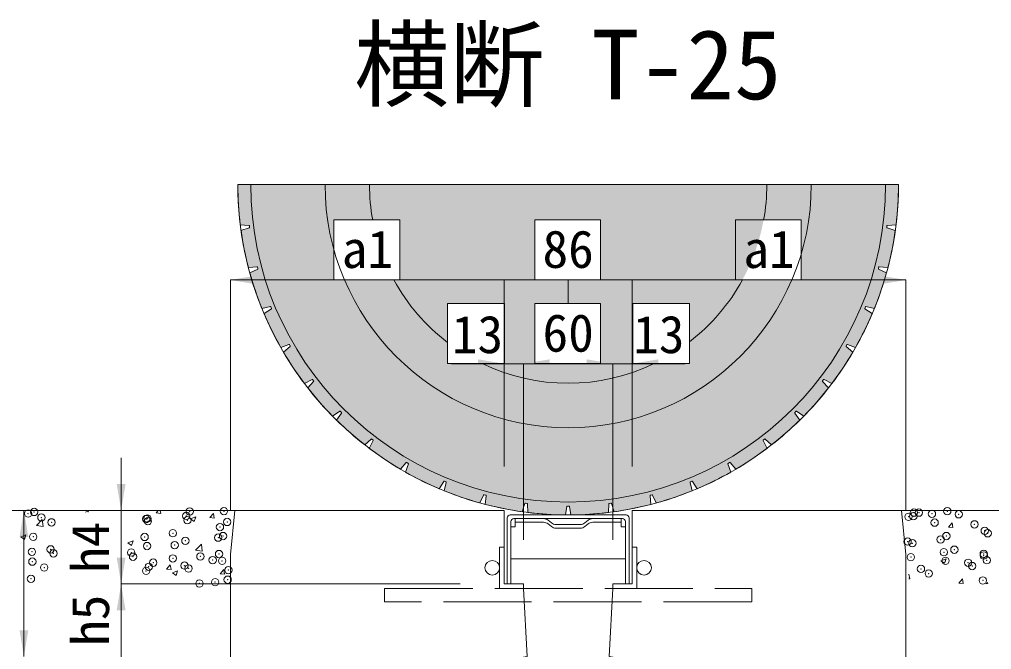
# Model space of a CAD drawing. Units: millimetres at full size. Extents: x -5959 to -1759, y 1019 to 6959.
# Drawn here: x -5212 to -4550, y 5203 to 5633 of the extents above; entities that cross this region are included whole.
import ezdxf
from ezdxf.enums import TextEntityAlignment as Align

# ---------------------------------------------------------------- set-up
doc = ezdxf.new("R2010")
doc.units = ezdxf.units.MM
doc.header["$LTSCALE"] = 10
doc.header["$PDMODE"] = 32
doc.header["$PDSIZE"] = 5
doc.linetypes.add('DASHED', pattern=[7.5, 6, -1.5])
for name, color, linetype, lineweight in [('0_2', 7, 'Continuous', 13), ('_0-0_', 2, 'Continuous', 20), ('KIJUN', 253, 'Continuous', 5), ('SUNPO_S10', 3, 'Continuous', 9), ('補助線', 8, 'Continuous', 5), ('ﾊｯﾁﾝｸﾞ', 7, 'Continuous', 5)]:
    doc.layers.add(name, color=color, linetype=linetype, lineweight=lineweight)
doc.styles.add('ＭＳ ゴシック', font='')
doc.styles.get('ＭＳ ゴシック').set_extended_font_data('MS Gothic')

# ---------------------------------------------------------------- blocks, each defined once
blk = doc.blocks.new('filled_arrow')
at = {"color": 0, "linetype": 'Continuous', "lineweight": -2}
blk.add_solid([(7.5, 1.25), (0, 0), (7.5, -1.25)], dxfattribs=at)

msp = doc.modelspace()

# ---------------------------------------------------------------- hatches: boundary and pattern name
at = {"layer": 'ﾊｯﾁﾝｸﾞ'}
msp.add_hatch(color=256, dxfattribs=at).paths.add_polyline_path([(-4755.79, 5413.07), (-4755.79, 5398.2), (-4779.88, 5398.2, -0.22795), (-4897.15, 5398.2), (-4920.59, 5398.2), (-4920.59, 5412.57, -0.10496), (-4957.2, 5455.19), (-4998.03, 5455.19), (-4998.03, 5496.03), (-4971.65, 5496.03, -0.0448), (-4973.81, 5520.13), (-5063.51, 5520.13, 0.03064), (-5061.83, 5492.63), (-5055.66, 5492.36), (-5055.45, 5490.75), (-5061.34, 5488.89, 0.02854), (-5056.33, 5463.72), (-5050.18, 5464.26), (-5049.76, 5462.69), (-5055.35, 5460.08, 0.02854), (-5047.1, 5435.77), (-5041.07, 5437.11), (-5040.45, 5435.61), (-5045.66, 5432.29, 0.02854), (-5034.31, 5409.27), (-5028.5, 5411.38), (-5027.69, 5409.97), (-5032.42, 5406, 0.02854), (-5018.16, 5384.66), (-5012.68, 5387.51), (-5011.69, 5386.22), (-5015.87, 5381.67, 0.02854), (-4998.94, 5362.37), (-4993.88, 5365.91), (-4992.73, 5364.76), (-4996.28, 5359.7, 0.02854), (-4976.98, 5342.78), (-4972.42, 5346.95), (-4971.13, 5345.96), (-4973.99, 5340.49, 0.02854), (-4952.64, 5326.22), (-4948.67, 5330.95), (-4947.27, 5330.14), (-4949.38, 5324.34, 0.02854), (-4926.36, 5312.99), (-4923.04, 5318.19), (-4921.54, 5317.57), (-4922.87, 5311.54, 0.02854), (-4898.57, 5303.29), (-4895.96, 5308.89), (-4894.39, 5308.47), (-4894.93, 5302.32, 0.02854), (-4869.75, 5297.31), (-4867.89, 5303.2), (-4866.28, 5302.99), (-4866.01, 5296.82, 0.02854), (-4840.4, 5295.14), (-4839.33, 5301.22), (-4838.51, 5301.22), (-4837.7, 5301.22), (-4836.63, 5295.14, 0.02854), (-4811.02, 5296.82), (-4810.75, 5302.99), (-4809.14, 5303.2), (-4807.28, 5297.31, 0.02854), (-4782.1, 5302.32), (-4782.64, 5308.47), (-4781.07, 5308.89), (-4778.46, 5303.29, 0.02854), (-4754.16, 5311.54), (-4755.49, 5317.57), (-4753.99, 5318.19), (-4750.67, 5312.99, 0.02854), (-4727.65, 5324.34), (-4729.76, 5330.14), (-4728.36, 5330.95), (-4724.39, 5326.22, 0.02854), (-4703.04, 5340.49), (-4705.9, 5345.96), (-4704.61, 5346.95), (-4700.05, 5342.78, 0.02854), (-4680.75, 5359.7), (-4684.3, 5364.76), (-4683.15, 5365.91), (-4678.09, 5362.37, 0.02854), (-4661.16, 5381.67), (-4665.34, 5386.22), (-4664.35, 5387.51), (-4658.87, 5384.66, 0.02854), (-4644.61, 5406), (-4649.34, 5409.97), (-4648.53, 5411.38), (-4642.72, 5409.27, 0.02854), (-4631.37, 5432.29), (-4636.58, 5435.61), (-4635.96, 5437.11), (-4629.93, 5435.77, 0.02854), (-4621.68, 5460.08), (-4627.27, 5462.69), (-4626.85, 5464.26), (-4620.7, 5463.72, 0.02854), (-4615.69, 5488.89), (-4621.58, 5490.75), (-4621.37, 5492.36), (-4615.2, 5492.63, 0.03064), (-4613.51, 5520.13), (-4703.22, 5520.13, -0.0448), (-4705.38, 5496.03), (-4679.75, 5496.03), (-4679.75, 5455.19), (-4719.83, 5455.19, -0.10343)])
h = msp.add_hatch(color=256, dxfattribs=at)
h.paths.add_polyline_path([(-4755.79, 5439.05), (-4755.79, 5413.07, 0.23228), (-4703.22, 5520.13), (-4973.81, 5520.13, 0.0448), (-4971.65, 5496.03), (-4953.25, 5496.03), (-4953.25, 5455.19), (-4957.2, 5455.19, 0.10496), (-4920.59, 5412.57), (-4920.59, 5439.05), (-4881.84, 5439.05), (-4881.84, 5398.2), (-4897.15, 5398.2, 0.22795), (-4779.88, 5398.2), (-4794.54, 5398.2), (-4794.54, 5439.05)])
h.paths.add_polyline_path([(-4861.28, 5455.19), (-4861.28, 5496.03), (-4816.5, 5496.03), (-4816.5, 5455.19)], flags=16)
h.paths.add_polyline_path([(-4861.28, 5439.05), (-4816.5, 5439.05), (-4816.5, 5398.2), (-4861.28, 5398.2)], flags=16)

# ---------------------------------------------------------------- linework, layer by layer
at = {"layer": '0_2', "lineweight": 5}
for p, q in [((-5061.83, 5492.63), (-5055.91, 5492.37)), ((-5055.69, 5490.68), (-5061.34, 5488.89)), ((-5055.63, 5492.11), (-5055.48, 5491)), ((-4621.55, 5491), (-4621.4, 5492.11)), ((-4615.69, 5488.89), (-4621.34, 5490.68)), ((-4621.12, 5492.37), (-4615.2, 5492.63)), ((-5056.33, 5463.72), (-5050.43, 5464.23)), ((-5049.98, 5462.58), (-5055.35, 5460.08)), ((-5050.11, 5464.01), (-5049.82, 5462.93)), ((-4627.21, 5462.93), (-4626.92, 5464.01)), ((-4621.68, 5460.08), (-4627.05, 5462.58)), ((-4626.6, 5464.23), (-4620.7, 5463.72)), ((-5047.1, 5435.77), (-5041.32, 5437.05)), ((-5040.98, 5436.87), (-5040.55, 5435.84)), ((-4636.48, 5435.84), (-4636.05, 5436.87)), ((-4635.71, 5437.05), (-4629.93, 5435.77)), ((-5040.66, 5435.47), (-5045.66, 5432.29)), ((-4631.37, 5432.29), (-4636.37, 5435.47)), ((-5034.31, 5409.27), (-5028.74, 5411.29)), ((-5027.88, 5409.81), (-5032.42, 5406)), ((-5028.38, 5411.16), (-5027.82, 5410.19)), ((-4649.21, 5410.19), (-4648.65, 5411.16)), ((-4644.61, 5406), (-4649.15, 5409.81)), ((-4648.29, 5411.29), (-4642.72, 5409.27)), ((-5018.16, 5384.66), (-5012.91, 5387.39)), ((-5011.86, 5386.04), (-5015.87, 5381.67)), ((-5012.53, 5387.31), (-5011.85, 5386.42)), ((-4665.18, 5386.42), (-4664.5, 5387.31)), ((-4661.16, 5381.67), (-4665.17, 5386.04)), ((-4664.12, 5387.39), (-4658.87, 5384.66)), ((-4998.94, 5362.37), (-4994.09, 5365.77)), ((-4992.88, 5364.56), (-4996.28, 5359.7)), ((-4993.7, 5365.73), (-4992.91, 5364.94)), ((-4680.75, 5359.7), (-4684.15, 5364.56)), ((-4684.12, 5364.94), (-4683.33, 5365.73)), ((-4682.94, 5365.77), (-4678.09, 5362.37)), ((-4976.98, 5342.78), (-4972.61, 5346.78)), ((-4971.25, 5345.74), (-4973.99, 5340.49)), ((-4972.22, 5346.8), (-4971.34, 5346.12)), ((-4703.04, 5340.49), (-4705.78, 5345.74)), ((-4705.69, 5346.12), (-4704.81, 5346.8)), ((-4704.42, 5346.78), (-4700.05, 5342.78)), ((-4952.64, 5326.22), (-4948.84, 5330.76)), ((-4947.35, 5329.91), (-4949.38, 5324.34)), ((-4948.45, 5330.83), (-4947.48, 5330.27)), ((-4727.65, 5324.34), (-4729.68, 5329.91)), ((-4729.55, 5330.27), (-4728.57, 5330.83)), ((-4728.19, 5330.76), (-4724.39, 5326.22)), ((-4926.36, 5312.99), (-4923.17, 5317.98)), ((-4921.59, 5317.33), (-4922.87, 5311.54)), ((-4922.81, 5318.1), (-4921.77, 5317.67)), ((-4754.16, 5311.54), (-4755.44, 5317.33)), ((-4755.26, 5317.67), (-4754.22, 5318.1)), ((-4753.86, 5317.98), (-4750.67, 5312.99)), ((-4898.57, 5303.29), (-4896.06, 5308.66)), ((-4895.71, 5308.82), (-4894.63, 5308.53)), ((-4894.41, 5308.22), (-4894.93, 5302.32)), ((-4782.1, 5302.32), (-4782.62, 5308.22)), ((-4782.4, 5308.53), (-4781.32, 5308.82)), ((-4780.97, 5308.66), (-4778.46, 5303.29)), ((-4869.75, 5297.31), (-4867.97, 5302.96)), ((-4867.64, 5303.17), (-4866.53, 5303.02)), ((-4866.27, 5302.74), (-4866.01, 5296.82)), ((-4840.4, 5295.14), (-4839.37, 5300.97)), ((-4839.07, 5301.22), (-4838.51, 5301.22)), ((-4838.51, 5301.22), (-4837.96, 5301.22)), ((-4837.66, 5300.97), (-4836.63, 5295.14)), ((-4811.02, 5296.82), (-4810.76, 5302.74)), ((-4810.5, 5303.02), (-4809.39, 5303.17)), ((-4809.06, 5302.96), (-4807.28, 5297.31)), ((-4880.01, 5248.13), (-4880.01, 5293.13)), ((-4878.01, 5295.13), (-4799.02, 5295.13)), ((-4877.52, 5290.63), (-4877.52, 5248.13)), ((-4801.51, 5292.63), (-4875.51, 5292.63)), ((-4855.27, 5292.63), (-4874.51, 5292.63)), ((-4874.51, 5292.63), (-4874.51, 5290.13)), ((-4849.88, 5289.73), (-4852.15, 5291.53)), ((-4824.88, 5291.53), (-4827.14, 5289.73)), ((-4802.51, 5292.63), (-4821.76, 5292.63)), ((-4802.51, 5290.13), (-4802.51, 5292.63)), ((-4799.51, 5248.13), (-4799.51, 5290.63)), ((-4797.01, 5293.13), (-4797.01, 5248.13)), ((-4877.52, 5265.13), (-4877.52, 5287.13)), ((-4877.52, 5287.13), (-4874.51, 5287.13)), ((-4874.51, 5287.13), (-4874.51, 5290.13)), ((-4874.51, 5290.13), (-4855.27, 5290.13)), ((-4874.51, 5290.13), (-4855.27, 5290.13)), ((-4852.15, 5289.03), (-4849.88, 5287.23)), ((-4830.27, 5288.63), (-4846.76, 5288.63)), ((-4846.76, 5286.13), (-4830.27, 5286.13)), ((-4827.14, 5287.23), (-4824.88, 5289.03)), ((-4821.76, 5290.13), (-4802.51, 5290.13)), ((-4821.76, 5290.13), (-4802.51, 5290.13)), ((-4802.51, 5290.13), (-4802.51, 5287.13)), ((-4802.51, 5287.13), (-4799.51, 5287.13)), ((-4799.51, 5287.13), (-4799.51, 5265.13)), ((-4880.01, 5270.63), (-4880.01, 5262.48)), ((-4797.01, 5270.63), (-4797.01, 5262.48)), ((-4799.51, 5265.13), (-4877.52, 5265.13)), ((-4877.52, 5248.13), (-4880.01, 5248.13)), ((-4797.01, 5248.13), (-4799.51, 5248.13))]:
    msp.add_line(p, q, dxfattribs=at)
at = {"layer": '0_2', "lineweight": 9}
for centre, radius, start, end in [((-4838.51, 5520.13), 225, 180, 187.02009), ((-4838.51, 5520.13), 135.29, 180, 190.26043), ((-4838.51, 5520.13), 135.29, 349.73957, 0), ((-4838.51, 5520.13), 225, 352.97991, 0), ((-4838.51, 5520.13), 225, 187.97991, 194.52009), ((-5055.92, 5492.07), 0.3, 7.35168, 87.5), ((-5055.78, 5490.96), 0.301, 287.64832, 7.5), ((-4621.25, 5490.96), 0.301, 172.5, 252.35168), ((-4621.11, 5492.07), 0.3, 92.5, 172.64832), ((-4838.51, 5520.13), 225, 345.47991, 352.02009), ((-5050.4, 5463.94), 0.3, 14.85168, 95), ((-5050.11, 5462.85), 0.3, 295, 15.00005), ((-4626.92, 5462.85), 0.3, 164.99995, 245), ((-4626.63, 5463.94), 0.3, 85, 165.14832), ((-4838.51, 5520.13), 225, 195.47991, 202.02009), ((-4838.51, 5520.13), 225, 337.97991, 344.52009), ((-4838.51, 5520.13), 135.29, 208.68701, 232.6549), ((-4838.51, 5520.13), 135.29, 307.69302, 331.31299), ((-5041.25, 5436.76), 0.3, 22.35168, 102.5), ((-5040.83, 5435.72), 0.301, 302.64832, 22.5), ((-4636.2, 5435.72), 0.301, 157.5, 237.35168), ((-4635.78, 5436.76), 0.3, 77.5, 157.64832), ((-4838.51, 5520.13), 225, 202.97991, 209.52009), ((-4838.51, 5520.13), 225, 330.47991, 337.02009), ((-5028.64, 5411.01), 0.3, 29.85168, 110), ((-5028.08, 5410.04), 0.3, 310, 30.00005), ((-4648.95, 5410.04), 0.3, 149.99995, 230), ((-4648.39, 5411.01), 0.3, 70, 150.14832), ((-4838.51, 5520.13), 225, 210.47991, 217.02009), ((-4838.51, 5520.13), 225, 322.97991, 329.52009), ((-4838.51, 5520.13), 135.29, 244.31734, 295.68266), ((-5012.77, 5387.13), 0.3, 37.35168, 117.5), ((-5012.09, 5386.24), 0.301, 317.64832, 37.5), ((-4664.94, 5386.24), 0.301, 142.5, 222.35168), ((-4664.26, 5387.13), 0.3, 62.5, 142.64832), ((-4838.51, 5520.13), 225, 217.97991, 224.52009), ((-4838.51, 5520.13), 225, 315.47991, 322.02009), ((-4993.92, 5365.52), 0.3, 44.85168, 125), ((-4993.12, 5364.73), 0.3, 325, 45.00005), ((-4683.91, 5364.73), 0.3, 134.99995, 215), ((-4683.11, 5365.52), 0.3, 55, 135.14832), ((-4838.51, 5520.13), 225, 225.47991, 232.02009), ((-4838.51, 5520.13), 225, 307.97991, 314.52009), ((-4972.41, 5346.56), 0.3, 52.35168, 132.5), ((-4971.52, 5345.88), 0.301, 332.64832, 52.5), ((-4705.51, 5345.88), 0.301, 127.5, 207.35168), ((-4704.62, 5346.56), 0.3, 47.5, 127.64832), ((-4838.51, 5520.13), 225, 232.97991, 239.52009), ((-4838.51, 5520.13), 225, 300.47991, 307.02009), ((-4948.61, 5330.57), 0.3, 59.85168, 140), ((-4947.63, 5330.01), 0.3, 340, 60.00005), ((-4729.4, 5330.01), 0.3, 119.99995, 200), ((-4728.42, 5330.57), 0.3, 40, 120.14832), ((-4838.51, 5520.13), 225, 240.47991, 247.02009), ((-4838.51, 5520.13), 225, 292.97991, 299.52009), ((-4922.92, 5317.82), 0.3, 67.35168, 147.5), ((-4921.89, 5317.39), 0.3, 347.5, 67.50005), ((-4755.14, 5317.39), 0.3, 112.49995, 192.5), ((-4754.11, 5317.82), 0.3, 32.5, 112.64832), ((-4838.51, 5520.13), 225, 247.97991, 254.52009), ((-4838.51, 5520.13), 225, 285.47991, 292.02009), ((-4895.79, 5308.53), 0.3, 74.85168, 155), ((-4894.71, 5308.24), 0.301, 355.14832, 75), ((-4782.32, 5308.24), 0.301, 105, 184.85168), ((-4781.24, 5308.53), 0.3, 25, 105.14832), ((-4838.51, 5520.13), 225, 255.47991, 262.02009), ((-4867.68, 5302.87), 0.3, 82.35168, 162.5), ((-4866.57, 5302.72), 0.301, 2.64832, 82.5), ((-4838.51, 5520.13), 225, 262.97991, 269.52009), ((-4839.08, 5300.92), 0.3, 89.85168, 170), ((-4837.95, 5300.92), 0.3, 10, 90.14832), ((-4838.51, 5520.13), 225, 270.47991, 277.02009), ((-4810.46, 5302.72), 0.301, 97.5, 177.35168), ((-4809.35, 5302.87), 0.3, 17.5, 97.64832), ((-4838.51, 5520.13), 225, 277.97991, 284.52009)]:
    msp.add_arc(centre, radius, start, end, dxfattribs=at)
at = {"layer": '0_2', "lineweight": 5}
for centre, radius, start, end in [((-4838.51, 5520.13), 216.21, 180, 0), ((-4838.51, 5520.13), 165.59, 180, 0), ((-4878.01, 5293.13), 2, 90, 180), ((-4875.51, 5290.63), 2, 90, 180), ((-4855.27, 5287.63), 5, 51.34018, 90), ((-4821.76, 5287.63), 5, 90, 128.65981), ((-4801.51, 5290.63), 2, 0, 90), ((-4799.02, 5293.13), 2, 0, 90), ((-4855.27, 5285.13), 5, 51.34018, 90), ((-4846.76, 5293.63), 5, 231.34018, 269.99998), ((-4846.76, 5291.13), 5, 231.34018, 269.99998), ((-4830.27, 5293.63), 5, 270, 308.65981), ((-4830.27, 5291.13), 5, 270, 308.65981), ((-4821.76, 5285.13), 5, 90, 128.65981)]:
    msp.add_arc(centre, radius, start, end, dxfattribs=at)
at = {"layer": '_0-0_'}
for p, q in [((-5065.51, 5298.13), (-5471.53, 5298.13)), ((-4611.51, 5298.13), (-4341.55, 5298.13))]:
    msp.add_line(p, q, dxfattribs=at)
at = {"layer": 'KIJUN', "color": 7, "lineweight": 20}
msp.add_lwpolyline([(-4732.1, 5186.1), (-4810.51, 5198.65), (-4808.01, 5244.93), (-4808.01, 5248.13), (-4795.01, 5248.13), (-4795.01, 5298.13), (-4611.51, 5298.13), (-4608.51, 5268.13), (-4608.51, 4813.13), (-4628.51, 4793.13), (-5048.51, 4793.13), (-5068.51, 4813.13), (-5068.51, 5268.13), (-5065.51, 5298.13), (-4882.01, 5298.13), (-4882.01, 5248.13), (-4869.01, 5248.13), (-4869.01, 5244.93), (-4866.51, 5198.65), (-4944.93, 5186.1)], dxfattribs=at)
at = {"layer": 'KIJUN', "color": 7, "lineweight": 9}
for points in [[(-4869.01, 5248.13), (-4869.01, 5244.93), (-4885.21, 5244.93), (-4885.21, 5273.13), (-4882.01, 5273.13), (-4882.01, 5248.13)], [(-4808.01, 5248.13), (-4808.01, 5244.93), (-4791.81, 5244.93), (-4791.81, 5273.13), (-4795.01, 5273.13), (-4795.01, 5248.13)]]:
    msp.add_lwpolyline(points, close=True, dxfattribs=at)
at = {"layer": 'KIJUN', "color": 7, "linetype": 'DASHED', "lineweight": 9}
msp.add_lwpolyline([(-4963.51, 5244.93), (-4713.51, 5244.93), (-4713.51, 5235.93), (-4963.51, 5235.93)], close=True, dxfattribs=at)
at = {"layer": 'KIJUN', "color": 7, "lineweight": 9}
for centre in [(-4890.21, 5259.13), (-4786.81, 5259.13)]:
    msp.add_circle(centre, 5, dxfattribs=at)
at = {"layer": 'SUNPO_S10'}
for p, q in [((-5068.51, 5455.19), (-4882.01, 5455.19)), ((-5068.51, 5298.13), (-5068.51, 5455.19)), ((-4882.01, 5328.13), (-4882.01, 5455.19)), ((-4882.01, 5455.19), (-4795.01, 5455.19)), ((-4882.01, 5328.13), (-4882.01, 5455.19)), ((-4795.01, 5328.13), (-4795.01, 5455.19)), ((-4795.01, 5455.19), (-4608.51, 5455.19)), ((-4795.01, 5328.13), (-4795.01, 5455.19)), ((-4608.51, 5298.13), (-4608.51, 5455.19)), ((-4833.01, 5398.13), (-4918.01, 5398.13)), ((-4882.01, 5328.13), (-4882.01, 5398.13)), ((-4869.01, 5278.13), (-4869.01, 5398.13)), ((-4869.01, 5398.13), (-4808.01, 5398.13)), ((-4869.01, 5278.13), (-4869.01, 5398.13)), ((-4844.01, 5398.13), (-4759.01, 5398.13)), ((-4808.01, 5278.13), (-4808.01, 5398.13)), ((-4808.01, 5278.13), (-4808.01, 5398.13)), ((-4795.01, 5328.13), (-4795.01, 5398.13)), ((-5142.97, 5212.13), (-5142.97, 5334.13)), ((-5095.51, 5298.13), (-5351.3, 5298.13)), ((-5095.51, 5298.13), (-5282.51, 5298.13)), ((-5209.19, 5198.65), (-5209.19, 5298.13)), ((-5095.51, 5298.13), (-5209.19, 5298.13)), ((-5095.51, 5298.13), (-5142.97, 5298.13)), ((-5142.97, 5284.13), (-5142.97, 5162.65)), ((-4912.01, 5248.13), (-5142.97, 5248.13)), ((-4912.01, 5248.13), (-5142.97, 5248.13))]:
    msp.add_line(p, q, dxfattribs=at)
at = {"layer": '補助線', "lineweight": 20}
msp.add_line((-5063.51, 5520.13), (-4613.51, 5520.13), dxfattribs=at)
at = {"layer": '補助線', "lineweight": 13}
msp.add_line((-4838.51, 5439.05), (-4838.51, 5455.19), dxfattribs=at)
for points in [[(-4998.03, 5496.03), (-4953.25, 5496.03), (-4953.25, 5455.19), (-4998.03, 5455.19)], [(-4861.28, 5496.03), (-4816.5, 5496.03), (-4816.5, 5455.19), (-4861.28, 5455.19)], [(-4724.53, 5496.03), (-4679.75, 5496.03), (-4679.75, 5455.19), (-4724.53, 5455.19)], [(-4920.59, 5439.05), (-4881.84, 5439.05), (-4881.84, 5398.2), (-4920.59, 5398.2)], [(-4861.28, 5439.05), (-4816.5, 5439.05), (-4816.5, 5398.2), (-4861.28, 5398.2)], [(-4794.54, 5439.05), (-4755.79, 5439.05), (-4755.79, 5398.2), (-4794.54, 5398.2)]]:
    msp.add_lwpolyline(points, close=True, dxfattribs=at)
msp.add_arc((-4838.51, 5520.13), 225, 180, 0, dxfattribs=at)
at = {"layer": 'ﾊｯﾁﾝｸﾞ'}
for p, q in [((-5167.27, 5297.08), (-5165.15, 5297.9)), ((-5165.42, 5297.08), (-5165.15, 5297.9)), ((-5119.04, 5296.48), (-5117.65, 5298.13)), ((-5115.97, 5296.22), (-5116.32, 5298.13)), ((-5200.68, 5287.96), (-5196.72, 5292.08)), ((-5196.15, 5287.26), (-5196.71, 5292.08)), ((-5119.04, 5296.48), (-5116, 5296.22)), ((-5095.7, 5292.46), (-5092.14, 5293.83)), ((-5095.7, 5292.46), (-5093.17, 5290.76)), ((-5093.17, 5290.76), (-5092.14, 5293.83)), ((-5082.6, 5293.29), (-5080.15, 5296.21)), ((-5082.6, 5293.3), (-5079.56, 5293.03)), ((-5079.53, 5293.03), (-5080.12, 5296.22)), ((-5200.67, 5287.95), (-5196.15, 5287.25)), ((-4579.53, 5286.88), (-4577.08, 5289.8)), ((-4579.53, 5286.88), (-4576.49, 5286.61)), ((-4576.47, 5286.62), (-4577.05, 5289.8)), ((-5211.39, 5280.15), (-5207.83, 5281.51)), ((-5211.39, 5280.15), (-5208.86, 5278.44)), ((-5208.86, 5278.44), (-5207.83, 5281.51)), ((-5138.38, 5276.08), (-5134.82, 5277.44)), ((-5135.85, 5274.37), (-5134.82, 5277.44)), ((-5138.38, 5276.08), (-5135.85, 5274.37)), ((-5092.24, 5271.14), (-5088.29, 5275.27)), ((-5092.24, 5271.13), (-5087.72, 5270.43)), ((-5087.72, 5270.44), (-5088.28, 5275.27)), ((-4584.65, 5263.98), (-4581.1, 5265.35)), ((-4584.65, 5263.98), (-4582.13, 5262.28)), ((-4582.13, 5262.28), (-4581.1, 5265.35)), ((-5111.99, 5258.27), (-5109.54, 5261.19)), ((-5111.99, 5258.27), (-5108.95, 5258.01)), ((-5108.92, 5258.01), (-5109.51, 5261.2)), ((-5075.55, 5255.08), (-5073.1, 5258)), ((-5072.48, 5254.82), (-5073.07, 5258.01)), ((-5108.06, 5255.63), (-5104.5, 5256.99)), ((-5108.06, 5255.63), (-5105.53, 5253.92)), ((-5105.53, 5253.92), (-5104.5, 5256.99)), ((-5075.55, 5255.08), (-5072.51, 5254.82)), ((-4606.51, 5254.72), (-4606.47, 5254.77)), ((-4606.51, 5252.66), (-4606.51, 5252.68)), ((-4606.51, 5252.65), (-4606.51, 5252.65)), ((-4606.51, 5251.64), (-4605.88, 5251.59)), ((-4605.85, 5251.59), (-4606.44, 5254.78)), ((-4572.48, 5248.67), (-4570.03, 5251.58)), ((-4569.42, 5248.41), (-4570, 5251.59)), ((-4572.48, 5248.67), (-4569.44, 5248.4)), ((-4553.77, 5248.13), (-4552.86, 5249.07)), ((-4552.75, 5248.13), (-4552.86, 5249.08))]:
    msp.add_line(p, q, dxfattribs=at)
for p in [(-5206.33, 5296.09), (-5202.21, 5297.15), (-5098.62, 5294.45), (-5096.27, 5297.45), (-5072.96, 5297.7), (-4603.01, 5296.71), (-4599.62, 5296.7), (-4590.71, 5295.9), (-4580.29, 5297.7), (-4572.5, 5295.56), (-5197.32, 5293.35), (-5190.36, 5290.07), (-5125.9, 5292.36), (-5124.97, 5292.65), (-5124.71, 5290.88), (-5097.85, 5291.5), (-5070.74, 5290.36), (-4606.67, 5293.89), (-4603.42, 5294.23), (-4588.91, 5289.88), (-4561.79, 5288.73), (-5107.73, 5282.67), (-5075.65, 5286.89), (-4554.82, 5284.36), (-4552.75, 5282.63), (-5202.83, 5280.24), (-5126.97, 5280.13), (-5106.5, 5274.58), (-5099.24, 5277.54), (-5076.87, 5279.67), (-5073.58, 5280.79), (-4607.29, 5276.98), (-4604.07, 5275.87), (-4584.83, 5278.4), (-4580.91, 5280.79), (-5203.73, 5270.03), (-5191.01, 5271.7), (-5189.1, 5268.98), (-5136.12, 5269.5), (-5125.32, 5273.96), (-5076.3, 5268.53), (-4582.61, 5269.73), (-4575.48, 5271.48), (-4555.49, 5268.59), (-5203.45, 5263.33), (-5134.86, 5266.69), (-5121.1, 5262.63), (-5107.75, 5265.55), (-5089.01, 5266.86), (-5080.63, 5264.4), (-5074.2, 5263.88), (-4605.11, 5266.4), (-4581.52, 5263.87), (-4566.11, 5262.59), (-4555.44, 5267.45), (-4553.4, 5264.26), (-5195.38, 5259.33), (-5125.94, 5257.05), (-5124.15, 5259.87), (-5099.86, 5260.63), (-5097.03, 5258.72), (-5069.92, 5257.58), (-4598.2, 5258.37), (-4592.93, 5255.24), (-4563.31, 5260.33), (-5204.38, 5251.67), (-5089.66, 5248.49), (-5078.97, 5249.36), (-5070.42, 5251.03), (-4556.06, 5250.54)]:
    msp.add_point(p, dxfattribs=at)

# ---------------------------------------------------------------- block references
at = {"layer": 'SUNPO_S10', "xscale": 2.4, "yscale": 2.4}
for p in [(-5068.51, 5455.19), (-4882.01, 5455.19), (-4795.01, 5455.19), (-4869.01, 5398.13), (-4869.01, 5398.13), (-4795.01, 5398.13)]:
    msp.add_blockref('filled_arrow', p, dxfattribs=at)
for p, rotation in [((-4882.01, 5455.19), 180), ((-4795.01, 5455.19), 180), ((-4608.51, 5455.19), 180), ((-4882.01, 5398.13), 180), ((-4808.01, 5398.13), 180), ((-4808.01, 5398.13), 180), ((-5142.97, 5298.13), 90), ((-5209.19, 5298.13), 270), ((-5142.97, 5248.13), 90), ((-5142.97, 5248.13), 270), ((-5209.19, 5198.65), 90)]:
    msp.add_blockref('filled_arrow', p, dxfattribs=dict(at, rotation=rotation))

# ---------------------------------------------------------------- texts
at = {"layer": '0_2', "style": 'ＭＳ ゴシック'}
msp.add_text('横断 T-25', height=47.47, dxfattribs=at).set_placement((-4984.2, 5625.69), align=Align.TOP_LEFT)
at = {"layer": 'SUNPO_S10', "style": 'ＭＳ ゴシック'}
for s, p in [('a1', (-4975.26, 5476.19)), ('86', (-4838.51, 5476.19)), ('a1', (-4701.76, 5476.19)), ('13', (-4900.26, 5418.13)), ('60', (-4838.51, 5419.13)), ('13', (-4776.76, 5418.13))]:
    msp.add_text(s, height=25.63, dxfattribs=at).set_placement(p, align=Align.MIDDLE_CENTER)
for s, p in [('h4', (-5163.97, 5273.13)), ('h5', (-5163.97, 5223.39))]:
    msp.add_text(s, height=25.63, rotation=90, dxfattribs=at).set_placement(p, align=Align.MIDDLE_CENTER)

doc.saveas('drawing.dxf')
